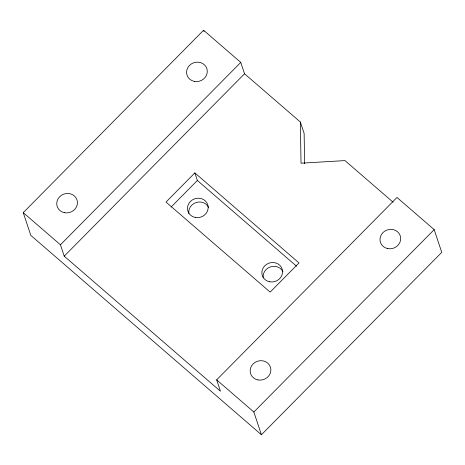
<?xml version="1.0" encoding="UTF-8"?>
<svg xmlns="http://www.w3.org/2000/svg" width="465" height="465" viewBox="0 0 465 465"><rect width="100%" height="100%" fill="white"/><g stroke="black" fill="none" stroke-linecap="round" stroke-linejoin="round"><path stroke-width="0.7" d="M23.25 212.639L60.444 244.793L64.228 256.163L220.451 391.228L216.667 379.853L396.988 197.462L434.182 229.623L441.75 252.361L261.423 434.752L30.818 235.377L23.25 212.639L203.577 30.248L240.771 62.403L244.549 73.772L300.344 122.01L304.127 133.379L304.627 163.727M60.444 244.793L240.771 62.403M64.228 256.163L244.549 73.772M194.852 172.887L165.999 202.072L270.148 292.113L299.001 262.928L194.852 172.887L197.375 180.467L296.589 266.247M171.056 207.094L197.375 180.467M261.423 434.752L253.861 412.013L434.182 229.623M393.117 202.217L344.978 160.599L301.024 163.192L300.344 122.01M216.667 379.853L253.861 412.013M203.577 30.248L204.03 31.626M263.225 277.901A10.439 9.643 -18.4 0 1 270.642 266.811A10.439 9.643 -18.4 0 1 282.987 271.752M188.837 213.586A10.439 9.643 -18.4 0 1 196.253 202.496A10.439 9.643 -18.4 0 1 208.599 207.437M257.982 379.934A10.439 9.643 -18.4 0 0 270.473 367.298A10.439 9.643 -18.4 0 0 253.07 363.967A10.439 9.643 -18.4 0 0 257.982 379.934M387.816 248.612A10.439 9.643 -18.4 0 0 400.307 235.976A10.439 9.643 -18.4 0 0 382.904 232.645A10.439 9.643 -18.4 0 0 387.816 248.612M194.399 81.392A10.439 9.643 -18.4 0 0 206.89 68.756A10.439 9.643 -18.4 0 0 189.488 65.425A10.439 9.643 -18.4 0 0 194.399 81.392M64.565 212.714A10.439 9.643 -18.4 0 0 77.056 200.078A10.439 9.643 -18.4 0 0 59.654 196.747A10.439 9.643 -18.4 0 0 64.565 212.714M269.688 281.773A10.439 9.643 -18.4 0 0 282.185 269.136A10.439 9.643 -18.4 0 0 264.777 265.806A10.439 9.643 -18.4 0 0 269.688 281.773M195.3 217.457A10.439 9.643 -18.4 0 0 207.791 204.821A10.439 9.643 -18.4 0 0 190.388 201.49A10.439 9.643 -18.4 0 0 195.3 217.457"/></g></svg>
